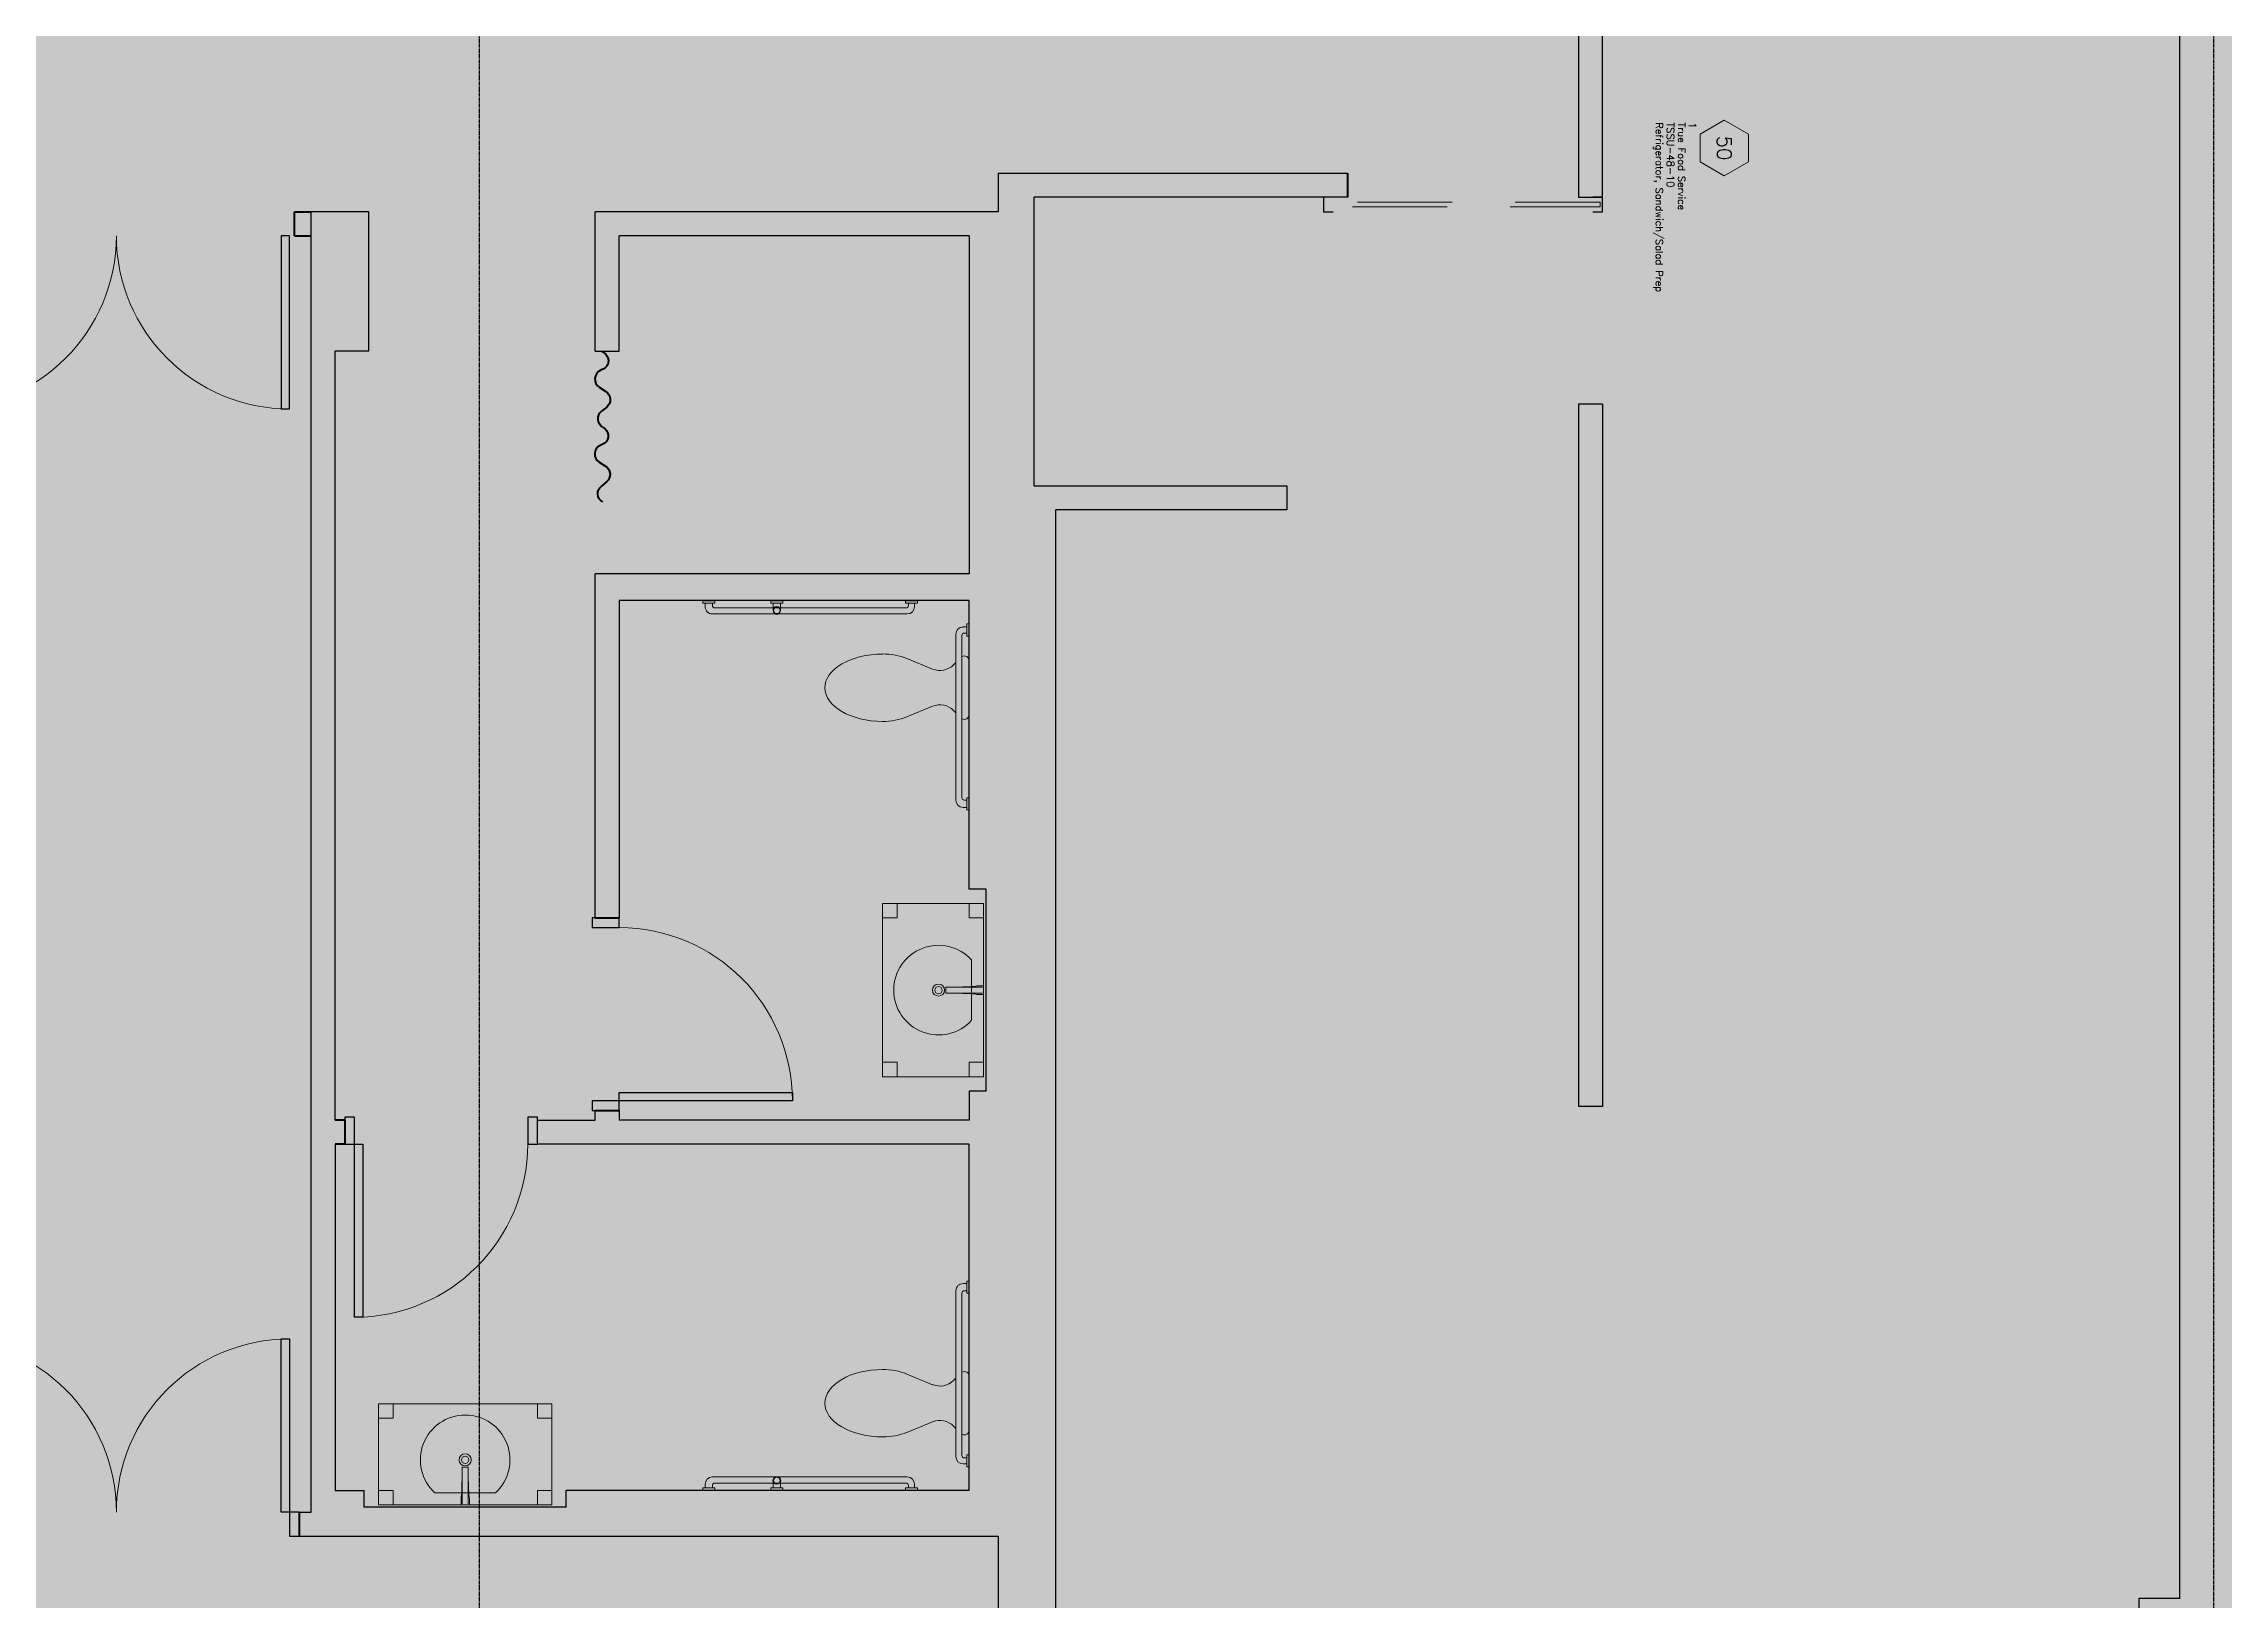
# Model space of a CAD drawing. Header units: inches. Extents: x 0 to 3574, y 0 to 3009.
# Drawn here: x 719.3 to 1172.6, y 669.3 to 992.9 of the extents above; entities that cross this region are included whole.
import ezdxf
from ezdxf.enums import TextEntityAlignment as Align

# ---------------------------------------------------------------- set-up
doc = ezdxf.new("R2010")
doc.units = ezdxf.units.IN
doc.header["$MEASUREMENT"] = 0
for name, pattern in [('CENTER2', [1.125, 0.75, -0.125, 0.125, -0.125]), ('DGN Style 2', [32.78468, 19.670808, -13.113872]), ('HIDDEN', [0.375, 0.25, -0.125])]:
    doc.linetypes.add(name, pattern=pattern)
for name, color, linetype in [('3 SUITE TENANT area', 151, 'HIDDEN'), ('A-DOOR', 113, 'Continuous'), ('A-GLAZ', 113, 'Continuous'), ('A-WALL', 130, 'Continuous'), ('S-Grid', 34, 'CENTER2')]:
    doc.layers.add(name, color=color, linetype=linetype)
for name, color, linetype, lineweight in [('800', 7, 'Continuous', 0), ('801', 2, 'Continuous', 0), ('A-1XLIGHT', 5, 'Continuous', 13), ('A-2LIGHT', 3, 'Continuous', 30), ('A-FLOR-PFIX', 3, 'Continuous', 13), ('A-WALL-FULL', 6, 'Continuous', 70), ('A-WALL-HEAD', 1, 'Continuous', 0), ('A-WALL-PRHT', 3, 'Continuous', 30), ('A-WALL-TEMP', 7, 'Continuous', 53)]:
    doc.layers.add(name, color=color, linetype=linetype, lineweight=lineweight)
doc.layers.get('A-WALL-HEAD').off()
doc.styles.add('KCLBAL', font='romans.shx')

# ---------------------------------------------------------------- blocks, each defined once
blk = doc.blocks.new('BAR')
at = {"layer": 'A-FLOR-PFIX', "color": 3, "linetype": 'Continuous', "lineweight": 13}
for p, q in [((0.016, 0.04), (0, 0.04)), ((0, -0.04), (0, 0.04)), ((0.016, -0.04), (0.016, 0.04)), ((0.016, 0.02), (0.04, 0.02)), ((0, -0.04), (0.016, -0.04)), ((0.016, -0.02), (0.032, -0.02)), ((0.048, -0.036), (0.048, -1.107)), ((0.087, -0.028), (0.087, -1.123)), ((0.016, -1.107), (0, -1.107)), ((0, -1.107), (0, -1.187)), ((0.016, -1.187), (0.016, -1.107)), ((0.016, -1.123), (0.032, -1.123)), ((0, -1.187), (0.016, -1.187)), ((0.016, -1.171), (0.04, -1.171))]:
    blk.add_line(p, q, dxfattribs=at)
at = {"layer": 'A-FLOR-PFIX', "color": 3, "linetype": 'Continuous', "lineweight": 13, "extrusion": (0, 0, -1)}
for centre, radius in [((-0.04, -0.028), 0.0476), ((-0.032, -0.036), 0.0159)]:
    blk.add_arc(centre, radius, 90, 180, dxfattribs=at)
at = {"layer": 'A-FLOR-PFIX', "color": 3, "linetype": 'Continuous', "lineweight": 13}
for centre, radius in [((0.032, -1.107), 0.0159), ((0.04, -1.123), 0.0476)]:
    blk.add_arc(centre, radius, 270, 0, dxfattribs=at)
blk = doc.blocks.new('*U82')
at = {"layer": 'A-FLOR-PFIX', "color": 3, "linetype": 'Continuous', "lineweight": 13}
for p, q in [((-0.476, 0.37), (-0.476, 0.015)), ((-0.389, 0.359), (-0.373, 0.343)), ((-0.064, 0.385), (-0.235, 0.315)), ((-0.389, 0.026), (-0.373, 0.042)), ((-0.064, 0), (-0.235, 0.07))]:
    blk.add_line(p, q, dxfattribs=at)
at = {"layer": 'A-FLOR-PFIX', "color": 3, "linetype": 'Continuous', "lineweight": 13, "extrusion": (0, 0, -1)}
for centre, radius, start, end in [((0.444, 0.37), 0.0318, 360, 119.9934), ((0.444, 0.015), 0.0317, 240.0066, 360), ((0.283, -0.048), 0.127, 45, 112.1214)]:
    blk.add_arc(centre, radius, start, end, dxfattribs=at)
at = {"layer": 'A-FLOR-PFIX', "color": 3, "linetype": 'Continuous', "lineweight": 13}
blk.add_arc((-0.283, 0.433), 0.127, 225, 292.1118, dxfattribs=at)
at = {"layer": 'A-FLOR-PFIX', "color": 3, "linetype": 'Continuous', "lineweight": 13, "extrusion": (0, 0, -1)}
for major_axis, ratio, start_param, end_param in [((-0.318, 0), 0.7, 1.042722, 1.570871), ((-0.381, 0), 0.583333, 1.570655, 3.141586), ((0.381, 0), 0.583333, 6.283114, 7.853837), ((0.318, 0), 0.7, 1.57094, 2.098877)]:
    blk.add_ellipse((0.095, 0.192), major_axis=major_axis, ratio=ratio, start_param=start_param, end_param=end_param, dxfattribs=at)
at = {"layer": 'A-FLOR-PFIX', "color": 3, "linetype": 'Continuous', "lineweight": 13}
blk.add_blockref('BAR', (-0.476, 0.573), dxfattribs=at)
blk = doc.blocks.new('*U85')
at = {"layer": 'A-DOOR', "flags": 128}
blk.add_lwpolyline([(-18, 18), (-16.25, 18), (-16.25, -18), (-18, -18)], close=True, dxfattribs=at)
at = {"layer": 'A-DOOR', "lineweight": 0, "extrusion": (0, 0, -1)}
blk.add_arc((18, 18), 36, 180, 270, dxfattribs=at)
blk = doc.blocks.new('DR1_2')
at = {"layer": 'A-GLAZ', "lineweight": 30, "flags": 128}
for points in [[(2, 5.62), (0, 5.62), (0, 0), (2, 0)], [(40, 5.62), (38, 5.62), (38, 0), (40, 0)]]:
    blk.add_lwpolyline(points, close=True, dxfattribs=at)
at = {"layer": 'A-DOOR'}
blk.add_blockref('*U85', (20, -18), dxfattribs=at)
blk = doc.blocks.new('*U89')
at = {"layer": 'A-FLOR-PFIX', "linetype": 'Continuous', "lineweight": 0}
for p, q in [((-0.75, 0.87), (-0.75, -0.63)), ((0.75, 0.87), (0.75, -0.63))]:
    blk.add_line(p, q, dxfattribs=at)
at = {"layer": 'A-FLOR-PFIX', "linetype": 'Continuous', "lineweight": 0, "flags": 128}
blk.add_lwpolyline([(-1.25, 1.37), (1.25, 1.37), (1.25, 0.87), (-1.25, 0.87), (-1.25, 1.37)], close=True, dxfattribs=at)
at = {"layer": 'A-FLOR-PFIX', "linetype": 'Continuous', "lineweight": 30}
blk.add_circle((0, -0.63), 0.75, dxfattribs=at)
at = {"layer": 'A-FLOR-PFIX', "linetype": 'Continuous', "lineweight": 0}
blk.add_circle((0, -0.63), 0.688, dxfattribs=at)
blk = doc.blocks.new('*U88')
at = {"layer": 'A-FLOR-PFIX', "linetype": 'Continuous', "lineweight": 0}
for p, q in [((-0.88, 22.31), (-1.38, 22.31)), ((-1.38, 19.81), (-1.38, 22.31)), ((-1.38, 19.81), (-0.88, 19.81)), ((-0.88, 19.81), (-0.88, 22.31)), ((-0.88, 21.69), (-0.13, 21.69)), ((-0.88, 20.44), (-0.38, 20.44)), ((0.12, 19.94), (0.12, -6.19)), ((1.37, 20.19), (1.37, -20.31)), ((-0.88, -19.81), (-1.38, -19.81)), ((-1.38, -19.81), (-1.38, -22.31)), ((-1.38, -22.31), (-0.88, -22.31)), ((-0.88, -22.31), (-0.88, -19.81)), ((-0.88, -20.31), (-0.38, -20.31)), ((-0.88, -21.81), (-0.13, -21.81))]:
    blk.add_line(p, q, dxfattribs=at)
at = {"layer": 'A-FLOR-PFIX', "linetype": 'DGN Style 2'}
blk.add_line((0.12, -6.19), (0.12, -7.69), dxfattribs=at)
at = {"layer": 'A-FLOR-PFIX', "linetype": 'Continuous'}
blk.add_line((0.12, -19.81), (0.12, -7.69), dxfattribs=at)
at = {"layer": 'A-FLOR-PFIX', "linetype": 'Continuous', "lineweight": 0, "extrusion": (0, 0, -1)}
for centre, radius in [((0.38, 19.94), 0.5), ((0.12, 20.19), 1.5)]:
    blk.add_arc(centre, radius, 90, 180, dxfattribs=at)
at = {"layer": 'A-FLOR-PFIX', "linetype": 'Continuous', "lineweight": 0}
for centre, radius in [((-0.38, -19.81), 0.5), ((-0.13, -20.31), 1.5)]:
    blk.add_arc(centre, radius, 270, 0, dxfattribs=at)
at = {"layer": 'A-FLOR-PFIX', "linetype": 'Continuous', "lineweight": 0, "extrusion": (0, 0, -1), "rotation": 270}
blk.add_blockref('*U89', (0, -6.94), dxfattribs=at)
blk = doc.blocks.new('*U106')
at = {"layer": 'A-DOOR', "extrusion": (0, 0, -1), "flags": 128}
blk.add_lwpolyline([(18, 18), (16.25, 18), (16.25, -18), (18, -18), (18, 18)], close=True, dxfattribs=at)
at = {"layer": 'A-DOOR', "lineweight": 0, "extrusion": (0, 0, -1)}
blk.add_arc((18, 18), 36, 180, 270, dxfattribs=at)
blk = doc.blocks.new('*U108')
at = {"layer": 'A-DOOR', "flags": 128}
blk.add_lwpolyline([(-18, 18), (-16.25, 18), (-16.25, -18), (-18, -18), (-18, 18)], close=True, dxfattribs=at)
at = {"layer": 'A-DOOR', "lineweight": 0, "extrusion": (0, 0, -1)}
blk.add_arc((18, 18), 36, 180, 270, dxfattribs=at)
blk = doc.blocks.new('*U109')
at = {"layer": 'A-DOOR', "extrusion": (0, 0, -1), "flags": 128}
blk.add_lwpolyline([(18, 18), (16.25, 18), (16.25, -18), (18, -18), (18, 18)], close=True, dxfattribs=at)
at = {"layer": 'A-DOOR', "lineweight": 0, "extrusion": (0, 0, -1)}
blk.add_arc((18, 18), 36, 180, 270, dxfattribs=at)
blk = doc.blocks.new('*U107')
at = {"layer": 'A-GLAZ', "lineweight": 30, "flags": 128}
for points in [[(20.5, 36), (20.5, 38), (15.5, 38), (15.5, 36), (20.5, 36)], [(20.5, -36), (20.5, -38), (15.5, -38), (15.5, -36), (20.5, -36)]]:
    blk.add_lwpolyline(points, close=True, dxfattribs=at)
at = {"layer": 'A-DOOR', "rotation": 270}
blk.add_blockref('*U108', (-2.5, 18), dxfattribs=at)
at = {"layer": 'A-DOOR', "extrusion": (0, 0, -1), "rotation": 90.00000000000001}
blk.add_blockref('*U109', (2.5, -18), dxfattribs=at)
blk = doc.blocks.new('kclhex4_2')
at = {"layer": '800', "ltscale": 0.03175, "flags": 128}
blk.add_lwpolyline([(0.00572, 0), (0.00286, 0.00496), (-0.00286, 0.00496), (-0.00572, 0), (-0.00286, -0.00496), (0.00286, -0.00496), (0.00572, 0)], close=True, dxfattribs=at)
at = {"layer": 'Defpoints', "color": 250, "ltscale": 0.03175}
blk.add_line((0, 0), (0, 0, 0.00003), dxfattribs=at)
at = {"layer": '800', "style": 'KCLBAL'}
blk.add_attdef('KCL-ITEM', text='', height=0.00298, dxfattribs=at).set_placement((0, 0), align=Align.MIDDLE_CENTER)
at = {"layer": '801', "style": 'KCLBAL'}
for tag in ['KCL-QTY', 'KCL-MFR-SCHDNAME', 'KCL-MODEL', 'KCL-CATEGORY']:
    blk.add_attdef(tag, (0, 0), '', height=0.00149, dxfattribs=at)
blk = doc.blocks.new('*U114')
at = {"layer": 'A-FLOR-PFIX', "color": 3, "linetype": 'Continuous', "lineweight": 13}
blk.add_line((6.28, 8.09), (-6.28, 8.09), dxfattribs=at)
at = {"layer": 'A-FLOR-PFIX', "color": 3, "linetype": 'Continuous', "lineweight": 0}
for radius in [1.25, 0.75]:
    blk.add_circle((0, 1.22), radius, dxfattribs=at)
at = {"layer": 'A-FLOR-PFIX', "color": 3, "linetype": 'Continuous', "lineweight": 13}
blk.add_arc((0, 1.22), 9.31, 132.417, 47.583, dxfattribs=at)

msp = doc.modelspace()

# ---------------------------------------------------------------- hatches: boundary and pattern name
at = {"layer": '3 SUITE TENANT area', "transparency": 33554495}
h = msp.add_hatch(color=256, dxfattribs=at)
h.dxf.hatch_style = 1
h.paths.add_polyline_path([(1508.39, 1372.13), (1508.4, 1296.4), (1528.2, 1296.4), (1528.2, 773.5), (1652.9, 773.5), (1652.9, 735.17), (2112.52, 735.17), (2112.59, 778.78), (2176.32, 778.68), (2176.32, 655.86), (1890.32, 655.19), (1889.93, 298.19), (1527.32, 298.19), (1527.32, 262.31), (1171.32, 262.31), (1171.32, 252.13), (408.82, 252.13), (408.82, 280.25), (213.76, 280.25), (213.76, 667.38), (408.57, 667.38), (408.57, 646.82), (694.45, 646.82), (693.36, 788.42), (519.32, 788.42), (519.32, 937.75), (694.45, 937.75), (694.45, 1020.81), (406.95, 1020.81), (407.01, 1000.25), (213.76, 1000.25), (213.76, 1387.38), (408.38, 1387.38), (422.32, 1373.81), (462.32, 1373.86), (462.29, 1371.36)])

# ---------------------------------------------------------------- linework, layer by layer
at = {"layer": 'A-1XLIGHT', "color": 5, "linetype": 'DGN Style 2', "flags": 128}
msp.add_lwpolyline([(1042.82, 960), (1042.82, 959), (985.82, 959), (985.82, 960), (1042.82, 960)], close=True, dxfattribs=at)
at = {"layer": 'A-2LIGHT', "color": 5, "linetype": 'Continuous', "lineweight": 30, "flags": 128}
for points in [[(987.32, 961), (985.32, 961), (985.32, 958), (987.32, 958)], [(1041.32, 958), (1043.32, 958), (1043.32, 961), (1041.32, 961)]]:
    msp.add_lwpolyline(points, dxfattribs=at)
at = {"layer": 'A-FLOR-PFIX', "color": 3, "linetype": 'Continuous', "lineweight": 13}
for p, q in [((893.69, 778.2), (893.69, 814.2)), ((893.69, 814.2), (914.69, 814.2)), ((914.69, 778.2), (914.69, 814.2)), ((893.69, 778.2), (914.69, 778.2)), ((824.94, 710.2), (788.94, 710.2)), ((788.94, 710.2), (788.94, 689.2)), ((824.94, 710.2), (824.94, 689.2)), ((824.94, 689.2), (788.94, 689.2))]:
    msp.add_line(p, q, dxfattribs=at)
at = {"layer": 'A-FLOR-PFIX', "color": 3, "linetype": 'Continuous', "lineweight": 0}
for p, q in [((914.44, 796.82), (906.83, 796.82)), ((906.83, 796.82), (906.83, 795.57)), ((914.44, 795.57), (906.83, 795.57)), ((914.69, 797.07), (913.19, 797.07)), ((914.69, 795.32), (913.19, 795.32)), ((806.32, 689.45), (806.32, 697.06)), ((806.32, 697.06), (807.57, 697.06)), ((807.57, 689.45), (807.57, 697.06)), ((806.07, 689.2), (806.07, 690.7)), ((807.82, 689.2), (807.82, 690.7))]:
    msp.add_line(p, q, dxfattribs=at)
at = {"layer": 'A-FLOR-PFIX', "color": 3, "linetype": 'DGN Style 2', "lineweight": 13, "flags": 128}
for points in [[(896.69, 811.2), (896.69, 814.2), (893.69, 814.2), (893.69, 811.2), (896.69, 811.2)], [(914.69, 811.2), (914.69, 814.2), (911.69, 814.2), (911.69, 811.2), (914.69, 811.2)], [(896.69, 778.2), (896.69, 781.2), (893.69, 781.2), (893.69, 778.2), (896.69, 778.2)], [(914.69, 778.2), (914.69, 781.2), (911.69, 781.2), (911.69, 778.2), (914.69, 778.2)], [(791.94, 707.2), (788.94, 707.2), (788.94, 710.2), (791.94, 710.2), (791.94, 707.2)], [(824.94, 707.2), (821.94, 707.2), (821.94, 710.2), (824.94, 710.2), (824.94, 707.2)], [(791.94, 689.2), (788.94, 689.2), (788.94, 692.2), (791.94, 692.2), (791.94, 689.2)], [(824.94, 689.2), (821.94, 689.2), (821.94, 692.2), (824.94, 692.2), (824.94, 689.2)]]:
    msp.add_lwpolyline(points, close=True, dxfattribs=at)
at = {"layer": 'A-FLOR-PFIX', "color": 3, "linetype": 'Continuous', "lineweight": 0, "flags": 128}
for points in [[(914.69, 797.07), (914.69, 795.32)], [(806.07, 689.2), (807.82, 689.2)]]:
    msp.add_lwpolyline(points, dxfattribs=at)
at = {"layer": 'A-FLOR-PFIX', "color": 3, "linetype": 'Continuous', "lineweight": 0, "extrusion": (0, 0, -1)}
for centre, major_axis in [((906.83, 797.07), (6.36, 0)), ((807.82, 697.06), (0, -6.36))]:
    msp.add_ellipse(centre, major_axis=major_axis, ratio=0.039303, start_param=0, end_param=1.570796, dxfattribs=at)
at = {"layer": 'A-FLOR-PFIX', "color": 3, "linetype": 'Continuous', "lineweight": 0}
for centre, major_axis in [((906.83, 795.32), (6.36, 0)), ((806.07, 697.06), (0, -6.36))]:
    msp.add_ellipse(centre, major_axis=major_axis, ratio=0.039303, start_param=0, end_param=1.570796, dxfattribs=at)
at = {"layer": 'A-WALL'}
for p, q in [((1038.32, 1020), (1038.32, 961)), ((1043.32, 961), (1043.32, 1020)), ((1163.32, 669.75), (1163.32, 1001.75)), ((917.69, 966), (990.32, 966)), ((917.69, 966), (917.69, 958)), ((990.32, 961), (925.19, 961)), ((925.19, 901), (925.19, 961)), ((1038.32, 961), (1043.32, 961)), ((786.94, 958), (774.94, 958)), ((774.94, 687.7), (774.94, 958)), ((786.94, 929), (786.94, 958)), ((833.94, 929), (833.94, 958)), ((917.69, 958), (833.94, 958)), ((911.69, 953), (838.94, 953)), ((838.94, 929), (838.94, 953)), ((911.69, 953), (911.69, 882.7)), ((779.94, 769.2), (779.94, 929)), ((786.94, 929), (779.94, 929)), ((833.94, 929), (838.94, 929)), ((925.19, 901), (977.69, 901)), ((977.69, 901), (977.69, 896)), ((977.69, 896), (929.69, 896)), ((833.94, 811.2), (833.94, 882.7)), ((911.69, 882.7), (833.94, 882.7)), ((838.94, 877.2), (838.94, 811.2)), ((911.69, 877.2), (838.94, 877.2)), ((911.69, 817.2), (911.69, 877.2)), ((915.19, 817.2), (911.69, 817.2)), ((915.19, 775.2), (915.19, 817.2)), ((911.69, 775.2), (911.69, 769.2)), ((833.94, 769.2), (833.94, 771.2)), ((838.94, 771.2), (838.94, 769.2)), ((821.94, 769.2), (833.94, 769.2)), ((911.69, 769.2), (838.94, 769.2)), ((779.94, 764.2), (779.94, 692.2)), ((911.69, 764.2), (821.94, 764.2)), ((911.69, 692.2), (911.69, 764.2)), ((779.94, 692.2), (785.94, 692.2)), ((785.94, 688.7), (785.94, 692.2)), ((911.69, 692.2), (827.94, 692.2)), ((827.94, 688.7), (827.94, 692.2)), ((772.44, 687.7), (774.94, 687.7)), ((827.94, 688.7), (785.94, 688.7)), ((772.44, 682.7), (917.69, 682.7)), ((917.69, 682.7), (917.69, 563.75)), ((1154.82, 669.75), (1154.82, 621.34)), ((1163.32, 669.75), (1154.82, 669.75))]:
    msp.add_line(p, q, dxfattribs=at)
at = {"layer": 'A-WALL', "linetype": 'Continuous'}
msp.add_line((915.19, 775.2), (911.69, 775.2), dxfattribs=at)
at = {"layer": 'A-WALL', "flags": 128}
msp.add_lwpolyline([(925.19, 616.34), (929.69, 616.34), (929.69, 896)], dxfattribs=at)
at = {"layer": 'A-WALL-FULL'}
for p, q in [((990.32, 966), (990.32, 961)), ((781.94, 769.2), (779.94, 769.2)), ((781.94, 769.2), (779.94, 769.2)), ((772.44, 687.7), (772.44, 682.7))]:
    msp.add_line(p, q, dxfattribs=at)
at = {"layer": 'A-WALL-FULL', "color": 4, "linetype": 'Continuous', "lineweight": 40}
for p, q in [((771.44, 958), (774.94, 958)), ((771.44, 953), (771.44, 958)), ((771.44, 953), (774.94, 953))]:
    msp.add_line(p, q, dxfattribs=at)
at = {"layer": 'A-WALL-FULL', "linetype": 'Continuous'}
for p, q in [((833.94, 811.2), (838.94, 811.2)), ((833.94, 771.2), (838.94, 771.2)), ((781.94, 769.2), (781.94, 764.2)), ((781.94, 769.2), (781.94, 764.2)), ((781.94, 764.2), (779.94, 764.2)), ((781.94, 764.2), (779.94, 764.2))]:
    msp.add_line(p, q, dxfattribs=at)
at = {"layer": 'A-WALL-PRHT'}
for p, q in [((1038.32, 918), (1038.32, 772.03)), ((1043.32, 918), (1038.32, 918)), ((1043.32, 918), (1043.32, 772.03)), ((1043.32, 772.03), (1038.32, 772.03))]:
    msp.add_line(p, q, dxfattribs=at)
at = {"layer": 'A-WALL-PRHT', "flags": 128}
msp.add_lwpolyline([(762.39, 939.25), (762.39, 939.25)], dxfattribs=at)
at = {"layer": 'A-WALL-TEMP', "color": 4, "linetype": 'Continuous', "lineweight": 40}
for p, q in [((836, 925.45), (835.02, 924.98)), ((835.6, 928.78), (835.7, 928.72)), ((834.82, 921.5), (836.17, 920.63)), ((836.35, 917.39), (835.28, 916.52)), ((835.56, 913.23), (835.65, 913.18)), ((835.95, 909.9), (834.98, 909.43)), ((834.77, 905.95), (836.13, 905.08)), ((836.31, 901.84), (835.24, 900.97))]:
    msp.add_line(p, q, dxfattribs=at)
for centre in [(835.9, 923.18), (835.85, 907.63)]:
    msp.add_arc(centre, 2, 115.8151, 237.349, dxfattribs=at)
at = {"layer": 'A-WALL-TEMP', "color": 4, "linetype": 'Continuous', "lineweight": 40, "extrusion": (0, 0, -1)}
for centre, start, end in [((-836.59, 930.52), 299.5295, 310.7227), ((-834.71, 926.98), 119.5295, 230.0238), ((-835.09, 918.94), 122.651, 230.9168), ((-836.54, 914.97), 299.5295, 50.9168), ((-834.66, 911.44), 119.5295, 230.0238), ((-835.05, 903.4), 122.651, 230.9168), ((-836.5, 899.42), 299.5295, 50.9168)]:
    msp.add_arc(centre, 2, start, end, dxfattribs=at)
at = {"layer": 'S-Grid'}
for p, q in [((809.83, 3008.9), (809.83, 83.18)), ((1170.32, 3008.9), (1170.32, 83.12))]:
    msp.add_line(p, q, dxfattribs=at)

# ---------------------------------------------------------------- block references
at = {"linetype": 'Continuous', "ltscale": 4}
ref = msp.add_blockref('kclhex4_2', (1068.63, 971.23), dxfattribs=dict(at, xscale=1007.874015748032, yscale=1007.874015748032, zscale=1007.874015748032, rotation=270))
ref.add_attrib('KCL-ITEM', '50', dxfattribs={"layer": '800', "height": 3, "rotation": 270, "style": 'KCLBAL'}).set_placement((1068.63, 971.23), align=Align.MIDDLE_CENTER)
ref.add_attrib('KCL-QTY', '1', (1061.29, 976.57), dxfattribs={"layer": '801', "height": 1.5, "rotation": 270, "style": 'KCLBAL'})
ref.add_attrib('KCL-MFR-SCHDNAME', 'True Food Service', (1059.02, 976.57), dxfattribs={"layer": '801', "height": 1.5, "rotation": 270, "style": 'KCLBAL'})
ref.add_attrib('KCL-MODEL', 'TSSU-48-10', (1056.71, 976.57), dxfattribs={"layer": '801', "height": 1.5, "rotation": 270, "style": 'KCLBAL'})
ref.add_attrib('KCL-CATEGORY', 'Refrigerator, Sandwich/Salad Prep', (1054.37, 976.57), dxfattribs={"layer": '801', "height": 1.5, "rotation": 270, "style": 'KCLBAL'})
at = {"layer": 'A-DOOR'}
msp.add_blockref('*U106', (716.44, 935), dxfattribs=at)
at = {"layer": 'A-DOOR', "extrusion": (0, 0, -1)}
msp.add_blockref('*U106', (-752.44, 935), dxfattribs=at)
at = {"layer": 'A-DOOR', "rotation": 270}
msp.add_blockref('*U107', (734.44, 703.2), dxfattribs=at)
at = {"layer": 'A-FLOR-PFIX', "linetype": 'Continuous', "lineweight": 0, "rotation": 270}
msp.add_blockref('*U88', (878.63, 875.77), dxfattribs=at)
at = {"layer": 'A-FLOR-PFIX', "color": 3, "linetype": 'Continuous', "lineweight": 13, "xscale": 31.49606299212599, "zscale": 31.49606299212599, "rotation": 180}
for p, yscale in [((896.69, 853.01), -31.49606299212599), ((896.69, 716.39), 31.49606299212599)]:
    msp.add_blockref('*U82', p, dxfattribs=dict(at, yscale=yscale))
at = {"layer": 'A-FLOR-PFIX', "color": 3, "linetype": 'Continuous', "lineweight": 13, "extrusion": (0, 0, -1), "rotation": 90.00000000000001}
msp.add_blockref('*U114', (-904.1, 796.2), dxfattribs=at)
at = {"layer": 'A-FLOR-PFIX', "color": 3, "linetype": 'Continuous', "lineweight": 13, "rotation": 179.9999999999999}
msp.add_blockref('*U114', (806.94, 699.79), dxfattribs=at)
at = {"layer": 'A-FLOR-PFIX', "linetype": 'Continuous', "lineweight": 0, "extrusion": (0, 0, -1), "rotation": 90.00000000000001}
msp.add_blockref('*U88', (-878.63, 693.63), dxfattribs=at)
at = {"layer": 'A-WALL-HEAD', "rotation": 89.99999999999999}
msp.add_blockref('DR1_2', (838.94, 771.2), dxfattribs=at)
at = {"layer": 'A-WALL-HEAD'}
msp.add_blockref('DR1_2', (781.94, 764.2), dxfattribs=at)

doc.saveas('drawing.dxf')
